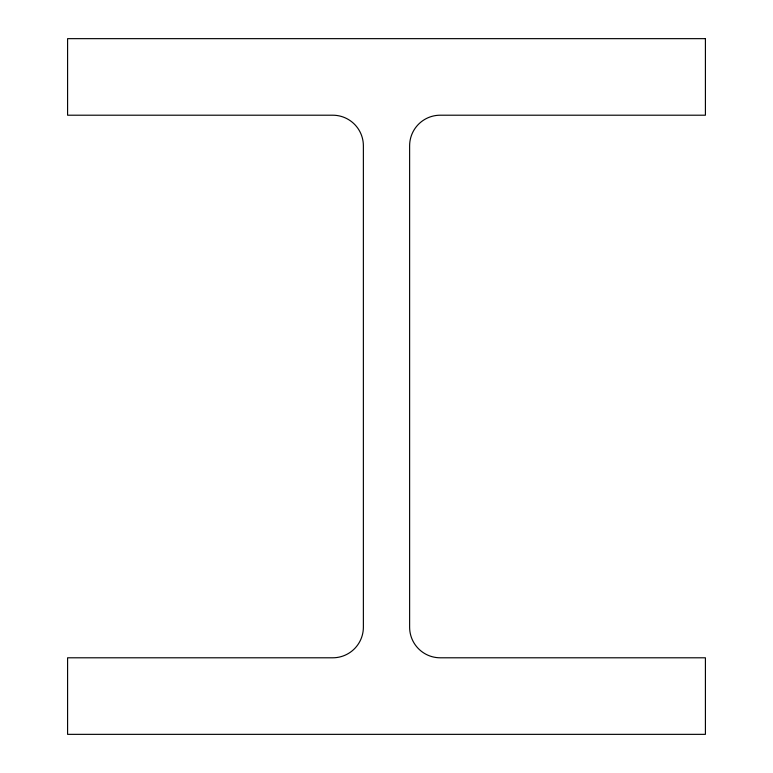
<?xml version="1.0" encoding="UTF-8"?>
<svg xmlns="http://www.w3.org/2000/svg" width="773" height="773" viewBox="0 0 773 773"><rect width="100%" height="100%" fill="white"/><g stroke="black" fill="none" stroke-linecap="round" stroke-linejoin="round"><path stroke-width="1.16" d="M705.411 38.65L67.589 38.65L67.589 115.206L332.757 115.206A30.62 30.62 0 0 1 363.378 145.826L363.378 627.174A30.62 30.62 0 0 1 332.757 657.794L67.589 657.794L67.589 734.35L705.411 734.35L705.411 657.794L440.243 657.794A30.62 30.62 0 0 1 409.622 627.174L409.622 145.826A30.62 30.62 0 0 1 440.243 115.206L705.411 115.206L705.411 38.65"/></g></svg>
